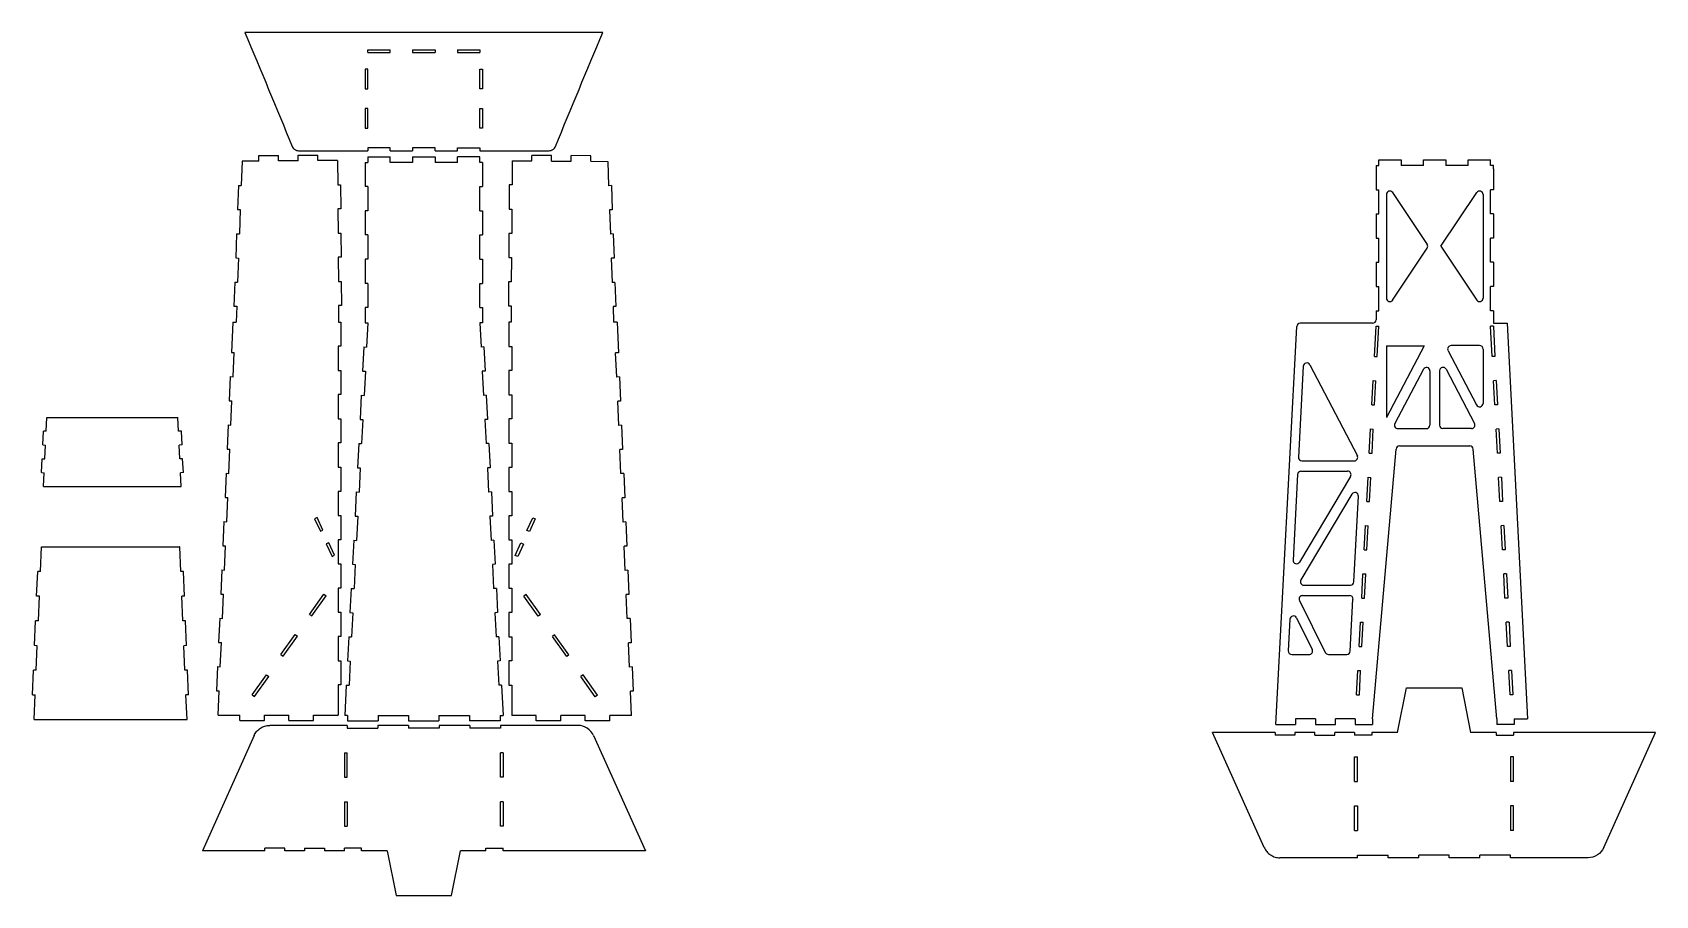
# Model space of a CAD drawing. Header units: inches. Extents: x 33 to 268, y -79 to 46.
import ezdxf

# ---------------------------------------------------------------- set-up
doc = ezdxf.new("R2010")
doc.units = ezdxf.units.IN
doc.header["$MEASUREMENT"] = 0

msp = doc.modelspace()

# ---------------------------------------------------------------- linework, layer by layer
at = {"color": 7, "linetype": 'Continuous', "lineweight": 25}
for p, q in [((115.85, 45.66), (64.05, 45.66)), ((81.85, 42.75), (81.85, 43.15)), ((81.85, 43.15), (85.09, 43.15)), ((81.85, 42.75), (85.09, 42.75)), ((85.09, 42.75), (85.09, 43.15)), ((88.33, 43.15), (91.57, 43.15)), ((88.33, 43.15), (88.33, 42.75)), ((88.33, 42.75), (91.57, 42.75)), ((91.57, 43.15), (91.57, 42.75)), ((94.81, 43.15), (94.81, 42.75)), ((94.81, 43.15), (98.05, 43.15)), ((94.81, 42.75), (98.05, 42.75)), ((98.05, 43.15), (98.05, 42.75)), ((81.45, 40.36), (81.45, 37.51)), ((81.85, 40.36), (81.45, 40.36)), ((81.85, 37.51), (81.85, 40.36)), ((98.05, 40.36), (98.45, 40.36)), ((98.05, 37.51), (98.05, 40.36)), ((98.45, 40.36), (98.45, 37.51)), ((81.45, 37.51), (81.85, 37.51)), ((98.45, 37.51), (98.05, 37.51)), ((81.85, 34.66), (81.45, 34.66)), ((81.45, 34.66), (81.45, 31.81)), ((81.85, 31.81), (81.85, 34.66)), ((98.05, 31.81), (98.05, 34.66)), ((98.05, 34.66), (98.45, 34.66)), ((98.45, 34.66), (98.45, 31.81)), ((81.45, 31.81), (81.85, 31.81)), ((98.45, 31.81), (98.05, 31.81)), ((71.82, 28.56), (81.85, 28.56)), ((81.85, 28.96), (81.85, 28.56)), ((85.09, 28.96), (81.85, 28.96)), ((85.09, 28.56), (85.09, 28.96)), ((85.09, 28.56), (88.33, 28.56)), ((88.33, 28.96), (88.33, 28.56)), ((91.57, 28.96), (88.33, 28.96)), ((91.57, 28.56), (91.57, 28.96)), ((91.57, 28.56), (94.81, 28.56)), ((94.81, 28.56), (94.81, 28.96)), ((94.81, 28.96), (98.05, 28.96)), ((98.05, 28.96), (98.05, 28.56)), ((98.05, 28.56), (108.08, 28.56)), ((63.64, 27.04), (63.51, 23.52)), ((66.07, 27.06), (63.64, 27.04)), ((66.06, 27.86), (68.91, 27.88)), ((66.07, 27.06), (66.06, 27.86)), ((68.92, 27.08), (68.91, 27.88)), ((71.77, 27.1), (68.92, 27.08)), ((71.76, 27.9), (74.61, 27.92)), ((71.77, 27.1), (71.76, 27.9)), ((74.62, 27.12), (74.61, 27.92)), ((77.47, 27.14), (74.62, 27.12)), ((77.47, 27.14), (77.49, 23.64)), ((81.45, 26.86), (81.45, 23.36)), ((81.45, 26.86), (81.85, 26.86)), ((81.85, 27.66), (81.85, 26.86)), ((81.85, 27.66), (85.09, 27.66)), ((85.09, 26.86), (85.09, 27.66)), ((88.33, 26.86), (85.09, 26.86)), ((88.33, 27.66), (88.33, 26.86)), ((88.33, 27.66), (91.57, 27.66)), ((91.57, 27.66), (91.57, 26.86)), ((94.81, 26.86), (91.57, 26.86)), ((94.81, 26.86), (94.81, 27.66)), ((98.05, 27.66), (94.81, 27.66)), ((98.05, 26.86), (98.05, 27.66)), ((98.45, 26.86), (98.05, 26.86)), ((98.45, 26.86), (98.45, 23.36)), ((102.73, 27.1), (102.71, 23.6)), ((102.73, 27.1), (105.58, 27.08)), ((105.58, 27.08), (105.59, 27.88)), ((108.44, 27.86), (105.59, 27.88)), ((108.43, 27.06), (108.44, 27.86)), ((108.43, 27.06), (111.28, 27.04)), ((111.28, 27.04), (111.29, 27.84)), ((114.14, 27.82), (111.29, 27.84)), ((114.13, 27.02), (114.14, 27.82)), ((114.13, 27.02), (116.56, 27.01)), ((116.56, 27.01), (116.69, 23.49)), ((227.76, 26.42), (228.16, 26.42)), ((227.76, 26.42), (227.76, 22.91)), ((228.16, 27.22), (231.39, 27.22)), ((228.16, 26.42), (228.16, 27.22)), ((231.39, 27.22), (231.39, 26.42)), ((234.63, 26.42), (231.39, 26.42)), ((234.63, 27.22), (237.87, 27.22)), ((234.63, 26.42), (234.63, 27.22)), ((237.87, 27.22), (237.87, 26.42)), ((241.11, 26.42), (237.87, 26.42)), ((241.11, 27.22), (244.35, 27.22)), ((241.11, 26.42), (241.11, 27.22)), ((244.35, 26.42), (244.35, 27.22)), ((244.75, 26.42), (244.35, 26.42)), ((244.75, 25.92), (244.75, 26.42)), ((244.75, 25.92), (244.75, 22.91)), ((244.75, 25.92), (244.75, 25.92)), ((63.11, 23.54), (62.98, 20.04)), ((63.11, 23.54), (63.51, 23.52)), ((77.49, 23.64), (77.89, 23.64)), ((77.89, 23.64), (77.91, 20.14)), ((102.31, 23.6), (102.29, 20.1)), ((102.71, 23.6), (102.31, 23.6)), ((117.09, 23.5), (116.69, 23.49)), ((117.09, 23.5), (117.22, 20.01)), ((81.85, 23.36), (81.45, 23.36)), ((81.85, 23.36), (81.85, 19.86)), ((98.05, 23.36), (98.45, 23.36)), ((98.05, 19.86), (98.05, 23.36)), ((227.76, 22.91), (228.16, 22.91)), ((228.16, 19.41), (228.16, 22.91)), ((229.26, 22.22), (229.26, 7.22)), ((230.17, 22.49), (235.17, 15)), ((237.16, 14.72), (242.34, 22.49)), ((243.25, 22.22), (243.25, 7.22)), ((244.35, 19.41), (244.35, 22.91)), ((244.75, 22.91), (244.35, 22.91)), ((62.98, 20.04), (63.38, 20.03)), ((63.38, 20.03), (63.25, 16.53)), ((77.91, 20.14), (77.51, 20.14)), ((77.51, 20.14), (77.54, 16.64)), ((81.45, 19.86), (81.45, 16.36)), ((81.85, 19.86), (81.45, 19.86)), ((98.05, 19.86), (98.45, 19.86)), ((98.45, 19.86), (98.45, 16.36)), ((102.29, 20.1), (102.69, 20.1)), ((102.69, 20.1), (102.66, 16.6)), ((117.22, 20.01), (116.82, 19.99)), ((116.82, 19.99), (116.95, 16.49)), ((227.76, 19.41), (228.16, 19.41)), ((227.76, 19.41), (227.76, 15.91)), ((244.75, 19.41), (244.35, 19.41)), ((244.75, 19.41), (244.75, 15.91)), ((62.85, 16.54), (62.72, 13.05)), ((62.85, 16.54), (63.25, 16.53)), ((77.54, 16.64), (77.94, 16.64)), ((77.94, 16.64), (77.96, 13.14)), ((102.26, 16.6), (102.24, 13.1)), ((102.66, 16.6), (102.26, 16.6)), ((117.35, 16.51), (116.95, 16.49)), ((117.35, 16.51), (117.48, 13.01)), ((81.85, 16.36), (81.45, 16.36)), ((81.85, 16.36), (81.85, 12.86)), ((98.05, 16.36), (98.45, 16.36)), ((98.05, 12.86), (98.05, 16.36)), ((227.76, 15.91), (228.16, 15.91)), ((228.16, 12.41), (228.16, 15.91)), ((230.17, 6.95), (235.17, 14.44)), ((237.16, 14.72), (242.34, 6.95)), ((244.35, 12.41), (244.35, 15.91)), ((244.75, 15.91), (244.35, 15.91)), ((62.72, 13.05), (63.12, 13.03)), ((63.12, 13.03), (62.99, 9.53)), ((77.96, 13.14), (77.56, 13.14)), ((77.56, 13.14), (77.58, 9.64)), ((81.45, 12.86), (81.45, 9.36)), ((81.85, 12.86), (81.45, 12.86)), ((98.05, 12.86), (98.45, 12.86)), ((98.45, 12.86), (98.45, 9.36)), ((102.24, 13.1), (102.64, 13.1)), ((102.64, 13.1), (102.61, 9.6)), ((117.48, 13.01), (117.08, 13)), ((117.08, 13), (117.21, 9.5)), ((227.76, 12.41), (228.16, 12.41)), ((227.76, 12.41), (227.76, 8.91)), ((244.75, 12.41), (244.35, 12.41)), ((244.75, 12.41), (244.75, 8.91)), ((62.59, 9.55), (62.46, 6.05)), ((62.59, 9.55), (62.99, 9.53)), ((77.58, 9.64), (77.98, 9.64)), ((77.98, 9.64), (78.01, 6.14)), ((102.21, 9.6), (102.19, 6.1)), ((102.61, 9.6), (102.21, 9.6)), ((117.61, 9.51), (117.21, 9.5)), ((117.61, 9.51), (117.74, 6.02)), ((81.85, 9.36), (81.45, 9.36)), ((81.85, 9.36), (81.85, 5.86)), ((98.05, 9.36), (98.45, 9.36)), ((98.05, 5.86), (98.05, 9.36)), ((227.76, 8.91), (228.16, 8.91)), ((228.16, 5.41), (228.16, 8.91)), ((244.35, 5.41), (244.35, 8.91)), ((244.75, 8.91), (244.35, 8.91)), ((62.46, 6.05), (62.86, 6.04)), ((62.86, 6.04), (62.78, 3.77)), ((78.01, 6.14), (77.61, 6.14)), ((77.61, 6.14), (77.62, 3.77)), ((81.45, 5.86), (81.45, 3.66)), ((81.85, 5.86), (81.45, 5.86)), ((98.05, 5.86), (98.45, 5.86)), ((98.45, 5.86), (98.45, 3.66)), ((102.19, 6.1), (102.59, 6.1)), ((102.59, 6.1), (102.57, 3.74)), ((117.74, 6.02), (117.34, 6)), ((117.34, 6), (117.42, 3.74)), ((227.76, 5.41), (228.16, 5.41)), ((227.76, 5.41), (227.76, 4.09)), ((244.75, 5.41), (244.35, 5.41)), ((244.75, 5.41), (244.75, 3.59)), ((62.28, 3.77), (62.09, -0.64)), ((62.28, 3.77), (62.78, 3.77)), ((77.62, 3.77), (77.93, 3.77)), ((77.93, 3.77), (77.93, 0.27)), ((81.45, 3.66), (81.85, 3.66)), ((81.85, 3.66), (81.67, 0.15)), ((98.05, 3.66), (98.23, 0.15)), ((98.45, 3.66), (98.05, 3.66)), ((102.57, 3.74), (102.27, 3.74)), ((102.27, 3.74), (102.27, 0.24)), ((117.91, 3.74), (117.42, 3.74)), ((117.91, 3.74), (118.11, -0.67)), ((213.24, -54.46), (216.28, 3.12)), ((227.26, 3.59), (216.78, 3.59)), ((227.53, -1.22), (227.76, 3.19)), ((227.76, 3.19), (228.16, 3.17)), ((227.93, -1.24), (228.16, 3.17)), ((244.75, 3.19), (244.35, 3.17)), ((244.58, -1.24), (244.35, 3.17)), ((77.93, 0.27), (77.53, 0.27)), ((77.53, 0.27), (77.53, -3.23)), ((81.27, 0.17), (81.08, -3.33)), ((81.27, 0.17), (81.67, 0.15)), ((98.63, 0.17), (98.23, 0.15)), ((98.63, 0.17), (98.81, -3.33)), ((102.27, 0.24), (102.67, 0.24)), ((102.67, 0.24), (102.67, -3.26)), ((229.26, 0.34), (229.26, -10.05)), ((229.26, 0.34), (234.71, 0.34)), ((234.71, 0.34), (229.26, -10.05)), ((242.75, 0.36), (238.63, 0.36)), ((62.09, -0.64), (62.49, -0.65)), ((62.34, -4.15), (62.49, -0.65)), ((118.11, -0.67), (117.71, -0.69)), ((117.86, -4.19), (117.71, -0.69)), ((227.53, -1.22), (227.93, -1.24)), ((238.18, -0.38), (242.31, -8.23)), ((243.25, -0.14), (243.25, -8)), ((244.98, -1.22), (244.58, -1.24)), ((61.94, -4.13), (61.78, -7.63)), ((61.94, -4.13), (62.34, -4.15)), ((77.53, -3.23), (77.93, -3.23)), ((77.93, -3.23), (77.93, -6.73)), ((81.08, -3.33), (81.48, -3.35)), ((81.48, -3.35), (81.3, -6.84)), ((98.81, -3.33), (98.41, -3.35)), ((98.41, -3.35), (98.59, -6.84)), ((102.67, -3.26), (102.27, -3.26)), ((102.27, -3.26), (102.27, -6.76)), ((118.26, -4.17), (117.86, -4.19)), ((118.26, -4.17), (118.41, -7.66)), ((217.23, -2.63), (216.53, -15.78)), ((218.17, -2.42), (225.06, -15.57)), ((234.61, -3.07), (230.49, -10.93)), ((235.56, -3.3), (235.56, -11.16)), ((236.95, -3.29), (236.95, -11.14)), ((237.89, -3.05), (242.02, -10.91)), ((77.93, -6.73), (77.53, -6.73)), ((77.53, -6.73), (77.53, -10.23)), ((80.9, -6.82), (80.72, -10.32)), ((80.9, -6.82), (81.3, -6.84)), ((98.99, -6.82), (98.59, -6.84)), ((98.99, -6.82), (99.18, -10.32)), ((102.27, -6.76), (102.67, -6.76)), ((102.67, -6.76), (102.67, -10.26)), ((227.16, -8.21), (227.34, -4.71)), ((227.34, -4.71), (227.74, -4.73)), ((227.56, -8.23), (227.74, -4.73)), ((245.17, -4.71), (244.77, -4.73)), ((244.95, -8.23), (244.77, -4.73)), ((61.78, -7.63), (62.18, -7.65)), ((62.03, -11.14), (62.18, -7.65)), ((118.41, -7.66), (118.02, -7.68)), ((118.17, -11.18), (118.02, -7.68)), ((227.16, -8.21), (227.56, -8.23)), ((245.35, -8.21), (244.95, -8.23)), ((35.29, -12.03), (35.39, -10.03)), ((35.39, -10.03), (54.36, -10.03)), ((54.46, -12.03), (54.36, -10.03)), ((61.63, -11.13), (61.48, -14.62)), ((61.63, -11.13), (62.03, -11.14)), ((77.53, -10.23), (77.93, -10.23)), ((77.93, -10.23), (77.93, -13.73)), ((80.72, -10.32), (81.12, -10.34)), ((81.12, -10.34), (80.94, -13.83)), ((99.18, -10.32), (98.78, -10.34)), ((98.78, -10.34), (98.96, -13.83)), ((102.67, -10.26), (102.27, -10.26)), ((102.27, -10.26), (102.27, -13.76)), ((118.57, -11.16), (118.17, -11.18)), ((118.57, -11.16), (118.72, -14.66)), ((226.79, -15.2), (226.97, -11.7)), ((226.97, -11.7), (227.37, -11.72)), ((227.19, -15.22), (227.37, -11.72)), ((230.93, -11.66), (235.06, -11.66)), ((241.58, -11.64), (237.45, -11.64)), ((245.54, -11.7), (245.14, -11.72)), ((245.32, -15.22), (245.14, -11.72)), ((34.8, -14.01), (34.9, -12.01)), ((34.8, -14.01), (35.2, -14.03)), ((35.29, -12.03), (34.9, -12.01)), ((35.11, -16.04), (35.2, -14.03)), ((54.86, -12.01), (54.46, -12.03)), ((54.95, -14.01), (54.55, -14.03)), ((54.65, -16.04), (54.55, -14.03)), ((54.95, -14.01), (54.86, -12.01)), ((77.93, -13.73), (77.53, -13.73)), ((77.53, -13.73), (77.53, -17.23)), ((80.54, -13.81), (80.36, -17.31)), ((80.54, -13.81), (80.94, -13.83)), ((99.36, -13.81), (98.96, -13.83)), ((99.36, -13.81), (99.54, -17.31)), ((102.27, -13.76), (102.67, -13.76)), ((102.67, -13.76), (102.67, -17.26)), ((34.61, -18.02), (34.71, -16.02)), ((34.71, -16.02), (35.11, -16.04)), ((55.04, -16.02), (54.65, -16.04)), ((55.14, -18.02), (55.04, -16.02)), ((61.48, -14.62), (61.88, -14.64)), ((61.72, -18.14), (61.88, -14.64)), ((118.72, -14.66), (118.32, -14.68)), ((118.48, -18.17), (118.32, -14.68)), ((217.03, -16.31), (224.61, -16.31)), ((226.79, -15.2), (227.19, -15.22)), ((227.25, -53.66), (230.66, -14.62)), ((231.16, -14.16), (241.33, -14.16)), ((245.25, -53.66), (241.83, -14.62)), ((245.72, -15.2), (245.32, -15.22)), ((34.61, -18.02), (35.01, -18.04)), ((34.92, -20.03), (35.01, -18.04)), ((55.14, -18.02), (54.74, -18.04)), ((54.83, -20.03), (54.74, -18.04)), ((61.32, -18.12), (61.17, -21.62)), ((61.32, -18.12), (61.72, -18.14)), ((77.53, -17.23), (77.93, -17.23)), ((77.93, -17.23), (77.93, -20.73)), ((80.36, -17.31), (80.75, -17.33)), ((80.75, -17.33), (80.57, -20.83)), ((99.54, -17.31), (99.14, -17.33)), ((99.14, -17.33), (99.32, -20.83)), ((102.67, -17.26), (102.27, -17.26)), ((102.27, -17.26), (102.27, -20.76)), ((118.88, -18.15), (118.48, -18.17)), ((118.88, -18.15), (119.03, -21.65)), ((216.4, -18.28), (215.75, -30.68)), ((224.08, -18.56), (216.68, -30.97)), ((216.9, -17.81), (223.65, -17.81)), ((226.42, -22.19), (226.61, -18.69)), ((226.61, -18.69), (227.01, -18.71)), ((226.82, -22.21), (227.01, -18.71)), ((245.9, -18.69), (245.5, -18.71)), ((245.69, -22.21), (245.5, -18.71)), ((34.92, -20.03), (54.83, -20.03)), ((77.93, -20.73), (77.53, -20.73)), ((77.53, -20.73), (77.53, -24.23)), ((80.17, -20.8), (79.99, -24.3)), ((80.17, -20.8), (80.57, -20.83)), ((99.72, -20.8), (99.32, -20.83)), ((99.72, -20.8), (99.9, -24.3)), ((102.27, -20.76), (102.67, -20.76)), ((102.67, -20.76), (102.67, -24.26)), ((61.17, -21.62), (61.57, -21.63)), ((61.42, -25.13), (61.57, -21.63)), ((119.03, -21.65), (118.63, -21.67)), ((118.78, -25.17), (118.63, -21.67)), ((224.28, -21.15), (216.88, -33.55)), ((224.56, -33.83), (225.21, -21.43)), ((226.42, -22.19), (226.82, -22.21)), ((246.09, -22.19), (245.69, -22.21)), ((61.02, -25.11), (60.86, -28.61)), ((61.02, -25.11), (61.42, -25.13)), ((74.49, -24.52), (74.13, -24.69)), ((74.13, -24.69), (74.98, -26.51)), ((75.34, -26.34), (74.49, -24.52)), ((77.53, -24.23), (77.93, -24.23)), ((77.93, -24.23), (77.93, -27.73)), ((79.99, -24.3), (80.39, -24.32)), ((80.39, -24.32), (80.21, -27.82)), ((99.9, -24.3), (99.5, -24.32)), ((99.5, -24.32), (99.69, -27.82)), ((102.67, -24.26), (102.27, -24.26)), ((102.27, -24.26), (102.27, -27.76)), ((104.86, -26.38), (105.71, -24.56)), ((106.07, -24.73), (105.22, -26.55)), ((105.71, -24.56), (106.07, -24.73)), ((119.18, -25.15), (118.78, -25.17)), ((119.18, -25.15), (119.34, -28.64)), ((226.05, -29.18), (226.24, -25.68)), ((226.24, -25.68), (226.64, -25.7)), ((226.45, -29.2), (226.64, -25.7)), ((246.27, -25.68), (245.87, -25.7)), ((246.06, -29.2), (245.87, -25.7)), ((74.98, -26.51), (75.34, -26.34)), ((76.19, -28.16), (75.82, -28.33)), ((77.03, -29.98), (76.19, -28.16)), ((77.93, -27.73), (77.53, -27.73)), ((77.53, -27.73), (77.53, -31.23)), ((79.81, -27.79), (79.63, -31.29)), ((79.81, -27.79), (80.21, -27.82)), ((100.09, -27.79), (99.69, -27.82)), ((100.09, -27.79), (100.27, -31.29)), ((102.27, -27.76), (102.67, -27.76)), ((102.67, -27.76), (102.67, -31.26)), ((105.22, -26.55), (104.86, -26.38)), ((34.46, -32.35), (34.61, -28.76)), ((34.61, -28.76), (54.6, -28.76)), ((54.61, -28.78), (54.6, -28.76)), ((54.76, -32.35), (54.61, -28.78)), ((60.86, -28.61), (61.26, -28.63)), ((61.11, -32.12), (61.26, -28.63)), ((75.82, -28.33), (76.67, -30.15)), ((76.67, -30.15), (77.03, -29.98)), ((103.16, -30.01), (104.01, -28.2)), ((103.53, -30.18), (103.16, -30.01)), ((104.37, -28.36), (103.53, -30.18)), ((104.01, -28.2), (104.37, -28.36)), ((119.34, -28.64), (118.94, -28.66)), ((119.09, -32.16), (118.94, -28.66)), ((226.05, -29.18), (226.45, -29.2)), ((246.46, -29.18), (246.06, -29.2)), ((33.91, -35.9), (34.06, -32.33)), ((34.46, -32.35), (34.06, -32.33)), ((55.16, -32.33), (54.76, -32.35)), ((55.31, -35.9), (55.16, -32.33)), ((60.71, -32.11), (60.56, -35.6)), ((60.71, -32.11), (61.11, -32.12)), ((77.53, -31.23), (77.93, -31.23)), ((77.93, -31.23), (77.93, -34.73)), ((79.63, -31.29), (80.03, -31.31)), ((80.03, -31.31), (79.84, -34.81)), ((100.27, -31.29), (99.87, -31.31)), ((99.87, -31.31), (100.05, -34.81)), ((102.67, -31.26), (102.27, -31.26)), ((102.27, -31.26), (102.27, -34.76)), ((119.49, -32.14), (119.09, -32.16)), ((119.49, -32.14), (119.64, -35.64)), ((225.69, -36.17), (225.87, -32.67)), ((225.87, -32.67), (226.27, -32.69)), ((226.08, -36.19), (226.27, -32.69)), ((246.64, -32.67), (246.24, -32.69)), ((246.42, -36.19), (246.24, -32.69)), ((77.93, -34.73), (77.53, -34.73)), ((77.53, -34.73), (77.53, -38.23)), ((79.45, -34.79), (79.26, -38.28)), ((79.45, -34.79), (79.84, -34.81)), ((100.45, -34.79), (100.05, -34.81)), ((100.45, -34.79), (100.63, -38.28)), ((102.27, -34.76), (102.67, -34.76)), ((102.67, -34.76), (102.67, -38.26)), ((217.31, -34.31), (224.06, -34.31)), ((34.31, -35.92), (33.91, -35.9)), ((34.16, -39.49), (34.31, -35.92)), ((55.31, -35.9), (54.91, -35.92)), ((55.06, -39.49), (54.91, -35.92)), ((60.56, -35.6), (60.96, -35.62)), ((60.8, -39.12), (60.96, -35.62)), ((73.39, -38.53), (75.46, -35.61)), ((73.72, -38.76), (75.79, -35.85)), ((75.46, -35.61), (75.79, -35.85)), ((104.74, -35.65), (104.41, -35.88)), ((106.48, -38.8), (104.41, -35.88)), ((106.81, -38.56), (104.74, -35.65)), ((119.64, -35.64), (119.24, -35.66)), ((119.4, -39.15), (119.24, -35.66)), ((216.67, -36.53), (220.41, -44.05)), ((217.12, -35.81), (223.93, -35.81)), ((224.03, -43.86), (224.42, -36.33)), ((225.69, -36.17), (226.08, -36.19)), ((246.82, -36.17), (246.42, -36.19)), ((33.61, -43.04), (33.76, -39.47)), ((34.16, -39.49), (33.76, -39.47)), ((55.46, -39.47), (55.06, -39.49)), ((55.61, -43.04), (55.46, -39.47)), ((60.4, -39.1), (60.25, -42.6)), ((60.4, -39.1), (60.8, -39.12)), ((73.39, -38.53), (73.72, -38.76)), ((77.53, -38.23), (77.93, -38.23)), ((77.93, -38.23), (77.93, -41.73)), ((79.26, -38.28), (79.66, -38.3)), ((79.66, -38.3), (79.48, -41.8)), ((100.63, -38.28), (100.23, -38.3)), ((100.23, -38.3), (100.41, -41.8)), ((102.67, -38.26), (102.27, -38.26)), ((102.27, -38.26), (102.27, -41.76)), ((106.81, -38.56), (106.48, -38.8)), ((119.8, -39.13), (119.4, -39.15)), ((119.8, -39.13), (119.95, -42.63)), ((215.3, -39.23), (215.06, -43.8)), ((216.24, -39.03), (218.52, -43.61)), ((225.32, -43.16), (225.5, -39.66)), ((225.5, -39.66), (225.9, -39.68)), ((225.72, -43.18), (225.9, -39.68)), ((247.01, -39.66), (246.61, -39.68)), ((246.79, -43.18), (246.61, -39.68)), ((69.25, -44.35), (71.32, -41.44)), ((69.58, -44.58), (71.65, -41.67)), ((71.32, -41.44), (71.65, -41.67)), ((77.93, -41.73), (77.53, -41.73)), ((77.53, -41.73), (77.53, -45.23)), ((79.08, -41.78), (78.9, -45.27)), ((79.08, -41.78), (79.48, -41.8)), ((100.81, -41.78), (100.41, -41.8)), ((100.81, -41.78), (101, -45.27)), ((102.27, -41.76), (102.67, -41.76)), ((102.67, -41.76), (102.67, -45.26)), ((108.88, -41.48), (108.55, -41.71)), ((110.62, -44.62), (108.55, -41.71)), ((110.94, -44.39), (108.88, -41.48)), ((34, -43.06), (33.61, -43.04)), ((33.85, -46.62), (34, -43.06)), ((55.61, -43.04), (55.21, -43.06)), ((55.36, -46.62), (55.21, -43.06)), ((60.25, -42.6), (60.65, -42.61)), ((60.49, -46.11), (60.65, -42.61)), ((69.25, -44.35), (69.58, -44.58)), ((110.94, -44.39), (110.62, -44.62)), ((119.95, -42.63), (119.55, -42.65)), ((119.7, -46.15), (119.55, -42.65)), ((215.56, -44.33), (218.07, -44.33)), ((220.86, -44.33), (223.53, -44.33)), ((225.32, -43.16), (225.72, -43.18)), ((247.19, -43.16), (246.79, -43.18)), ((33.3, -50.18), (33.45, -46.61)), ((33.85, -46.62), (33.45, -46.61)), ((55.76, -46.61), (55.36, -46.62)), ((55.91, -50.18), (55.76, -46.61)), ((60.1, -46.09), (59.94, -49.59)), ((60.1, -46.09), (60.49, -46.11)), ((77.53, -45.23), (77.93, -45.23)), ((77.93, -45.23), (77.93, -48.73)), ((78.9, -45.27), (79.3, -45.29)), ((79.3, -45.29), (79.12, -48.79)), ((101, -45.27), (100.6, -45.29)), ((100.6, -45.29), (100.78, -48.79)), ((102.67, -45.26), (102.27, -45.26)), ((102.27, -45.26), (102.27, -48.76)), ((120.1, -46.13), (119.7, -46.15)), ((120.1, -46.13), (120.26, -49.62)), ((224.95, -50.15), (225.13, -46.65)), ((225.13, -46.65), (225.53, -46.67)), ((225.35, -50.17), (225.53, -46.67)), ((247.38, -46.65), (246.98, -46.67)), ((247.16, -50.17), (246.98, -46.67)), ((65.12, -50.18), (67.18, -47.26)), ((65.44, -50.41), (67.51, -47.5)), ((67.18, -47.26), (67.51, -47.5)), ((77.93, -48.73), (77.53, -48.73)), ((77.53, -48.73), (77.53, -53.1)), ((78.72, -48.77), (78.49, -53.14)), ((78.72, -48.77), (79.12, -48.79)), ((101.18, -48.77), (100.78, -48.79)), ((101.18, -48.77), (101.41, -53.14)), ((102.27, -48.76), (102.67, -48.76)), ((102.67, -48.76), (102.67, -53.14)), ((113.01, -47.3), (112.69, -47.53)), ((114.76, -50.44), (112.69, -47.53)), ((115.08, -50.21), (113.01, -47.3)), ((230.86, -55.61), (232.16, -49.14)), ((232.16, -49.14), (240.16, -49.14)), ((240.16, -49.14), (241.45, -55.61)), ((33.3, -50.18), (33.7, -50.19)), ((33.55, -53.76), (33.7, -50.19)), ((55.91, -50.18), (55.51, -50.19)), ((55.67, -53.76), (55.51, -50.19)), ((59.94, -49.59), (60.34, -49.61)), ((60.19, -53.1), (60.34, -49.61)), ((65.12, -50.18), (65.44, -50.41)), ((115.08, -50.21), (114.76, -50.44)), ((120.26, -49.62), (119.86, -49.64)), ((120.01, -53.14), (119.86, -49.64)), ((224.95, -50.15), (225.35, -50.17)), ((247.56, -50.15), (247.16, -50.17)), ((33.55, -53.76), (55.67, -53.76)), ((60.19, -53.1), (63.33, -53.1)), ((63.33, -53.9), (63.33, -53.1)), ((63.33, -53.9), (66.88, -53.9)), ((66.88, -53.9), (66.88, -53.1)), ((66.88, -53.1), (70.43, -53.1)), ((70.43, -53.9), (70.43, -53.1)), ((70.43, -53.9), (73.98, -53.9)), ((73.98, -53.9), (73.98, -53.1)), ((73.98, -53.1), (77.53, -53.1)), ((78.89, -53.14), (78.49, -53.14)), ((78.89, -53.14), (78.89, -53.94)), ((78.89, -53.94), (83.32, -53.94)), ((83.32, -53.14), (87.75, -53.14)), ((83.32, -53.14), (83.32, -53.94)), ((87.75, -53.14), (87.75, -53.94)), ((87.75, -53.94), (92.14, -53.94)), ((92.14, -53.14), (96.57, -53.14)), ((92.14, -53.14), (92.14, -53.94)), ((96.57, -53.14), (96.57, -53.94)), ((101.01, -53.94), (96.57, -53.94)), ((101.01, -53.14), (101.41, -53.14)), ((101.01, -53.14), (101.01, -53.94)), ((106.22, -53.14), (102.67, -53.14)), ((106.22, -53.94), (106.22, -53.14)), ((109.77, -53.94), (106.22, -53.94)), ((109.77, -53.94), (109.77, -53.14)), ((113.32, -53.14), (109.77, -53.14)), ((113.32, -53.94), (113.32, -53.14)), ((116.87, -53.94), (113.32, -53.94)), ((116.87, -53.94), (116.87, -53.14)), ((120.01, -53.14), (116.87, -53.14)), ((216.12, -53.65), (216.12, -54.46)), ((219, -53.65), (216.12, -53.65)), ((219, -53.65), (219, -54.46)), ((221.88, -54.46), (221.88, -53.66)), ((224.76, -53.66), (221.88, -53.66)), ((224.76, -53.66), (224.76, -54.46)), ((227.25, -53.66), (227.25, -54.46)), ((245.25, -53.66), (245.25, -54.46)), ((247.74, -53.66), (247.74, -54.46)), ((65.38, -56.08), (57.89, -72.74)), ((78.87, -54.6), (67.64, -54.6)), ((78.87, -54.6), (78.87, -55)), ((78.87, -55), (83.3, -55)), ((87.73, -54.6), (83.3, -54.6)), ((83.3, -54.6), (83.3, -55)), ((87.73, -54.6), (87.73, -55)), ((92.16, -55), (87.73, -55)), ((96.59, -54.6), (92.16, -54.6)), ((92.16, -54.6), (92.16, -55)), ((96.59, -54.6), (96.59, -55)), ((101.02, -55), (96.59, -55)), ((112.25, -54.6), (101.02, -54.6)), ((101.02, -54.6), (101.02, -55)), ((114.52, -56.08), (122.01, -72.74)), ((213.14, -55.61), (204.1, -55.61)), ((211.59, -72.27), (204.1, -55.61)), ((213.14, -55.61), (213.14, -56.01)), ((216.02, -56.01), (213.14, -56.01)), ((213.24, -54.46), (216.12, -54.46)), ((216.02, -55.61), (216.02, -56.01)), ((218.9, -55.61), (216.02, -55.61)), ((218.9, -56.01), (218.9, -55.61)), ((218.9, -56.01), (221.78, -56.01)), ((219, -54.46), (221.88, -54.46)), ((221.78, -56.01), (221.78, -55.61)), ((224.67, -55.61), (221.78, -55.61)), ((224.67, -55.61), (224.67, -56.01)), ((227.14, -56.01), (224.67, -56.01)), ((224.76, -54.46), (227.25, -54.46)), ((227.14, -55.61), (227.14, -56.01)), ((230.86, -55.61), (227.14, -55.61)), ((245.14, -55.61), (241.45, -55.61)), ((245.14, -55.61), (245.14, -56.01)), ((245.14, -56.01), (247.64, -56.01)), ((247.74, -54.46), (245.25, -54.46)), ((247.64, -55.61), (247.64, -56.01)), ((268.22, -55.61), (247.64, -55.61)), ((260.73, -72.27), (268.22, -55.61)), ((78.46, -58.55), (78.46, -62.1)), ((78.46, -58.55), (78.86, -58.55)), ((78.86, -62.1), (78.86, -58.55)), ((101.43, -58.55), (101.03, -58.55)), ((101.03, -62.1), (101.03, -58.55)), ((101.43, -58.55), (101.43, -62.1)), ((224.67, -59.15), (225.07, -59.15)), ((224.67, -62.7), (224.67, -59.15)), ((225.07, -62.7), (225.07, -59.15)), ((247.64, -59.15), (247.24, -59.15)), ((247.24, -59.15), (247.24, -62.7)), ((247.64, -62.7), (247.64, -59.15)), ((78.46, -62.1), (78.86, -62.1)), ((101.43, -62.1), (101.03, -62.1)), ((224.67, -62.7), (225.07, -62.7)), ((247.64, -62.7), (247.24, -62.7)), ((78.46, -65.65), (78.86, -65.65)), ((78.46, -65.65), (78.46, -69.2)), ((78.86, -65.65), (78.86, -69.2)), ((101.43, -65.65), (101.03, -65.65)), ((101.03, -69.2), (101.03, -65.65)), ((101.43, -65.65), (101.43, -69.2)), ((224.67, -69.8), (224.67, -66.25)), ((224.67, -66.25), (225.07, -66.25)), ((225.07, -66.25), (225.07, -69.8)), ((247.64, -66.25), (247.24, -66.25)), ((247.24, -66.25), (247.24, -69.8)), ((247.64, -69.8), (247.64, -66.25)), ((78.46, -69.2), (78.86, -69.2)), ((101.43, -69.2), (101.03, -69.2)), ((224.67, -69.8), (225.07, -69.8)), ((247.64, -69.8), (247.24, -69.8)), ((66.93, -72.74), (57.89, -72.74)), ((66.93, -72.74), (66.93, -72.34)), ((69.81, -72.34), (66.93, -72.34)), ((69.81, -72.74), (69.81, -72.34)), ((72.69, -72.74), (69.81, -72.74)), ((72.69, -72.34), (72.69, -72.74)), ((72.69, -72.34), (75.57, -72.34)), ((75.57, -72.34), (75.57, -72.74)), ((78.46, -72.74), (75.57, -72.74)), ((78.46, -72.74), (78.46, -72.34)), ((80.93, -72.34), (78.46, -72.34)), ((80.93, -72.74), (80.93, -72.34)), ((84.65, -72.74), (80.93, -72.74)), ((84.65, -72.74), (85.95, -79.21)), ((93.95, -79.21), (95.24, -72.74)), ((98.93, -72.74), (95.24, -72.74)), ((98.93, -72.74), (98.93, -72.34)), ((98.93, -72.34), (101.43, -72.34)), ((101.43, -72.74), (101.43, -72.34)), ((122.01, -72.74), (101.43, -72.74)), ((225.08, -73.75), (213.85, -73.75)), ((225.08, -73.35), (229.51, -73.35)), ((225.08, -73.75), (225.08, -73.35)), ((229.51, -73.75), (229.51, -73.35)), ((233.94, -73.75), (229.51, -73.75)), ((238.37, -73.35), (233.94, -73.35)), ((233.94, -73.75), (233.94, -73.35)), ((238.37, -73.75), (238.37, -73.35)), ((242.8, -73.75), (238.37, -73.75)), ((247.23, -73.35), (242.8, -73.35)), ((242.8, -73.75), (242.8, -73.35)), ((247.23, -73.75), (247.23, -73.35)), ((258.46, -73.75), (247.23, -73.75)), ((85.95, -79.21), (93.95, -79.21))]:
    msp.add_line(p, q, dxfattribs=at)
for p, q in [((244.75, 3.59), (246.75, 3.59)), ((244.75, 3.19), (244.98, -1.22)), ((246.75, 3.59), (249.7, -53.66)), ((245.17, -4.71), (245.35, -8.21)), ((245.54, -11.7), (245.72, -15.2)), ((245.9, -18.69), (246.09, -22.19)), ((246.27, -25.68), (246.46, -29.18)), ((246.64, -32.67), (246.82, -36.17)), ((247.01, -39.66), (247.19, -43.16)), ((247.38, -46.65), (247.56, -50.15)), ((247.74, -53.66), (249.7, -53.66))]:
    msp.add_line(p, q)
for centre, start, end in [((229.76, 22.22), 33.6825, 180), ((242.75, 22.22), 0, 146.3175), ((234.75, 14.72), 326.3175, 33.6825), ((229.76, 7.22), 180, 326.3175), ((242.75, 7.22), 213.6825, 0), ((216.78, 3.09), 90, 176.9857), ((227.26, 4.09), 270, 0.0057), ((238.63, -0.14), 90, 207.6995), ((242.75, -0.14), 0, 90), ((217.72, -2.65), 27.6441, 176.9857), ((235.06, -3.3), 0, 152.3005), ((237.45, -3.29), 27.6995, 180), ((242.75, -8), 207.6995, 0), ((230.93, -11.16), 152.3005, 270), ((235.06, -11.16), 270, 0), ((237.45, -11.14), 180, 270), ((241.58, -11.14), 270, 27.6995), ((217.03, -15.81), 176.9857, 270), ((224.61, -15.81), 270, 27.6441), ((231.16, -14.66), 90, 175), ((241.33, -14.66), 5, 90), ((216.9, -18.31), 90, 176.9857), ((223.65, -18.31), 329.1822, 90), ((224.71, -21.4), 356.9857, 149.1822), ((216.25, -30.71), 176.9857, 329.1822), ((217.31, -33.81), 149.1822, 270), ((224.06, -33.81), 270, 356.9857), ((217.12, -36.31), 90, 206.4265), ((223.93, -36.31), 356.9857, 90), ((215.8, -39.26), 26.4265, 176.9857), ((215.56, -43.83), 176.9857, 270), ((218.07, -43.83), 270, 26.4265), ((220.86, -43.83), 206.4265, 270), ((223.53, -43.83), 270, 356.9857)]:
    msp.add_arc(centre, 0.5, start, end, dxfattribs=at)
for points in [[(64.05, 45.66), (66.35, 40.18), (68.63, 34.69), (70.89, 29.18)], [(109.01, 29.18), (111.26, 34.69), (113.54, 40.18), (115.85, 45.66)], [(67.64, -54.6), (67.64, -54.6), (67.64, -54.6), (67.64, -54.6)], [(114.52, -56.08), (114.14, -55.22), (113.19, -54.6), (112.25, -54.6)], [(260.73, -72.27), (260.35, -73.13), (259.4, -73.75), (258.46, -73.75)], [(213.85, -73.75), (213.85, -73.75), (213.85, -73.75), (213.85, -73.75)]]:
    msp.add_open_spline(points, degree=3, dxfattribs=at)
for points, knots in [([(70.89, 29.18), (70.92, 29.09), (70.98, 29), (71.07, 28.89), (71.11, 28.85), (71.18, 28.79), (71.22, 28.76), (71.3, 28.7), (71.34, 28.68), (71.43, 28.64), (71.48, 28.62), (71.62, 28.58), (71.72, 28.56), (71.82, 28.56)], [0, 0, 0, 0, 0.25, 0.25, 0.375, 0.375, 0.5, 0.5, 0.625, 0.625, 0.75, 0.75, 1, 1, 1, 1]), ([(108.08, 28.56), (108.17, 28.56), (108.27, 28.58), (108.41, 28.62), (108.46, 28.64), (108.55, 28.68), (108.59, 28.7), (108.68, 28.76), (108.72, 28.79), (108.79, 28.85), (108.82, 28.89), (108.92, 29), (108.97, 29.09), (109.01, 29.18)], [0, 0, 0, 0, 0.25, 0.25, 0.375, 0.375, 0.5, 0.5, 0.625, 0.625, 0.75, 0.75, 1, 1, 1, 1]), ([(65.38, -56.08), (65.47, -55.87), (65.59, -55.67), (65.9, -55.3), (66.09, -55.13), (66.5, -54.87), (66.72, -54.76), (67.18, -54.63), (67.41, -54.6), (67.64, -54.6)], [0, 0, 0, 0, 0.25, 0.25, 0.5, 0.5, 0.75, 0.75, 0.9974727, 0.9974727, 0.9974727, 0.9974727]), ([(211.59, -72.27), (211.68, -72.48), (211.8, -72.68), (212.11, -73.05), (212.3, -73.21), (212.71, -73.48), (212.93, -73.58), (213.39, -73.72), (213.62, -73.75), (213.85, -73.75)], [0, 0, 0, 0, 0.25, 0.25, 0.5, 0.5, 0.75, 0.75, 0.9974727, 0.9974727, 0.9974727, 0.9974727])]:
    msp.add_open_spline(points, degree=3, knots=knots, dxfattribs=at)

doc.saveas('drawing.dxf')
